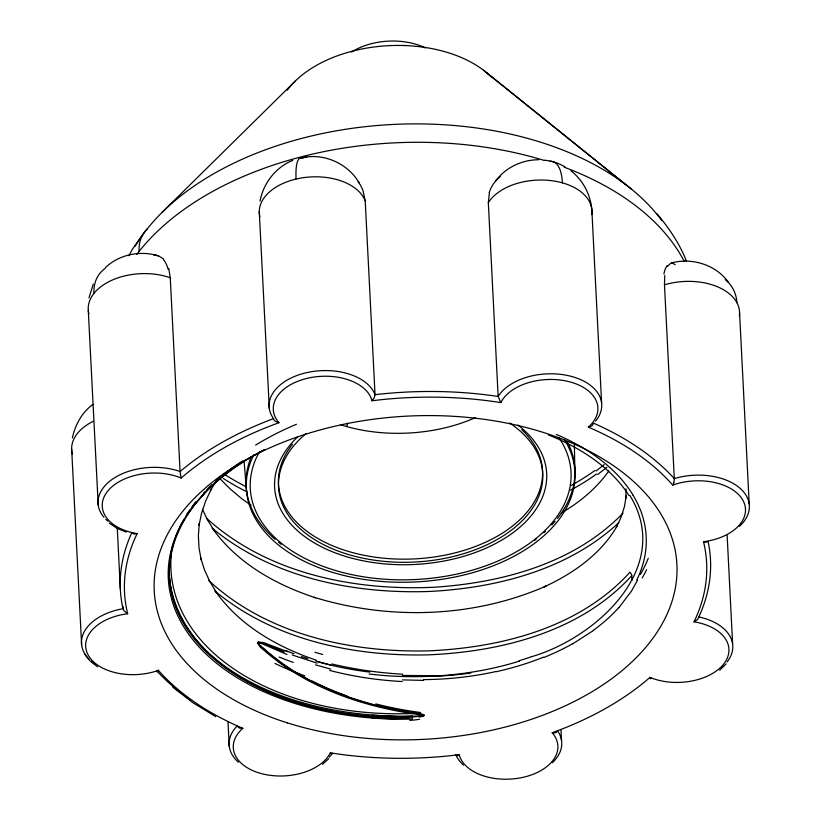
<?xml version="1.0" encoding="UTF-8"?>
<svg xmlns="http://www.w3.org/2000/svg" width="821" height="821" viewBox="0 0 821 821"><rect width="100%" height="100%" fill="white"/><g stroke="black" fill="none" stroke-linecap="round" stroke-linejoin="round"><path stroke-width="1.23" d="M626.013 488.782L625.879 498.173L626.187 495.925L624.463 506.506L621.169 517.004L616.314 527.339M664.764 275.445L664.476 284.825L674.298 478.592A53.714 33.22 -2.9 0 1 737.422 486.186A53.714 33.22 -2.9 0 1 739.393 526.353M258.317 642.186L258.8 643.951A26.785 22.29 -57.3 0 0 259.744 645.019L260.38 645.583C303.011 684.981 360.039 705.065 416.699 713.285L416.555 714.239C359.67 706.152 302.467 685.884 259.672 646.384L259.354 645.973M416.545 714.301L416.555 714.239A13.434 13.393 -3.8 0 0 417.489 714.373L418.146 714.403A13.967 13.967 0 0 1 418.854 714.455L421.768 714.742A11.658 11.586 6.8 0 1 423.431 715.05L423.903 715.368A6.055 5.983 2.3 0 1 422.23 715.809L400.012 716.754L372.108 715.255A4.033 0.647 -85.9 0 1 372.026 717.965L391.73 718.734L409.669 718.159M332.669 753.309L331.858 754.017L330.329 752.847A49.691 30.726 -2.9 0 1 260.606 773.382A49.691 30.726 -2.9 0 1 242.831 728.319L239.219 728.042L237.248 726.246M489.408 192.668L488.331 202.684L498.142 396.451L500.831 402.608A49.691 30.726 -2.9 0 1 570.554 382.063A49.691 30.726 -2.9 0 1 588.329 427.136A291.414 180.21 -2.9 0 1 672.738 485.078A49.691 30.726 -2.9 0 1 743.005 500.451A49.691 30.726 -2.9 0 1 703.484 541.716A291.414 180.21 -2.9 0 1 694.002 621.825A49.691 30.726 -2.9 0 1 723.65 664.086A49.691 30.726 -2.9 0 1 649.996 677.397A291.414 180.21 -2.9 0 1 552.174 732.732A49.691 30.726 -2.9 0 1 523.829 777.148A49.691 30.726 -2.9 0 1 459.185 754.684A291.414 180.21 -2.9 0 1 330.329 752.847M88.966 297.89L93.276 284.045M72.392 437.983C75.132 424.888 81.936 412.388 92.886 404.425M260.021 201.114C263.377 183.227 275.702 167.227 292.717 160.413M346.647 426.561L347.632 423.236M637.578 580.057L631.482 591.11L618.89 607.694M128.918 255.721L132.571 248.989L143.336 233.759M215.615 482.112L210.392 490.609L211.387 488.916L205.732 500.841L201.617 512.981L199.062 525.266L199.349 523.172L198.374 535.477L198.99 547.74L201.186 559.881L200.683 557.828L204.46 569.784L209.766 581.453L216.58 592.752M617.402 525.491C601.27 553.98 573.253 573.417 544.107 586.943L545.975 586.102C473.543 617.844 389.534 620.419 314.238 597.339L315.592 597.791C276.277 584.942 237.916 563.637 213.306 529.514M187.137 514.162L190.103 509.718M186.162 516.163L194.577 504.381L204.501 493.011M667.565 266.24L670.942 263.089A53.622 16.492 79.3 0 1 675.18 264.721M192.196 506.793L196.086 501.713M608.823 470.967C596.467 488.392 579.708 502.319 561.307 512.981M707.579 541.48L706.039 542.229L703.484 541.716M169.537 578.117A245.715 151.947 -2.9 0 0 412.306 716.045L412.409 719.073A246.895 152.685 -2.9 0 1 194.546 504.371L208.667 488.793A247.726 153.199 -2.9 0 1 265.204 449.426M208.626 580.416C266.938 634.5 350.095 652.582 427.638 650.889C500.441 647.851 579.257 628.055 629.871 572.319A4.033 2.915 40.7 0 1 631.729 575.665C580.642 631.862 501.159 651.823 427.72 654.871C352.845 656.574 273.578 639.816 214.845 590.956M203.423 493.216L204.727 491.82M623.026 513.156C574.505 563.288 502.534 582.684 434.771 587.21C354.415 591.007 267.502 573.735 206.451 518.164M206.204 490.301L209.54 486.925M264.701 449.631A245.756 151.977 -2.9 0 0 179.163 615.093A245.756 151.977 -2.9 0 0 392.335 717.4L408.848 717.308L421.419 716.22A13.095 12.941 -6 0 0 422.938 715.912L424.057 715.43L423.462 714.67A7.861 7.851 -18.5 0 0 421.471 714.075L421.04 714.013A12.767 12.664 -4.7 0 1 420.444 713.901L419.387 713.654A9.678 9.657 -25.1 0 0 418.074 713.449L417.858 713.449A7.574 7.543 -15.8 0 1 416.688 713.295M162.24 212.229L295.293 81.033M719.637 670.244L726.154 663.871M618.911 522.577C568.142 569.805 496.869 588.031 429.147 591.479C352.979 594.045 272.018 577.615 212.044 528.088M322.52 764.351L328.739 758.666M242.831 728.319A291.414 180.21 -2.9 0 1 158.422 670.367A49.691 30.726 -2.9 0 1 88.155 655.004A49.691 30.726 -2.9 0 1 127.676 613.728A291.414 180.21 -2.9 0 1 137.148 533.629A49.691 30.726 -2.9 0 1 107.51 491.369A49.691 30.726 -2.9 0 1 181.164 478.058A291.414 180.21 -2.9 0 1 278.976 422.712A49.691 30.726 -2.9 0 1 307.331 378.307A49.691 30.726 -2.9 0 1 371.975 400.761L374.171 397.908L375.033 394.696L365.222 200.929L363.056 190.862A54.781 43.236 -19.6 0 0 358.079 181.677M423.821 715.696L423.882 715.04M459.185 754.684L457.03 755.823L455.871 754.93M604.235 464.583L596.108 470.956M606.893 467.252L597.698 474.507M500.225 176.546L495.874 180.63C505.88 167.371 522.156 159.695 538.689 159.767M105.509 267.543C119.107 254.592 139.549 250.436 157.427 255.526M593.48 630.487L572.658 643.869M531.834 656.626C595.933 637.814 674.062 567.475 629.851 495.402M694.002 621.825L697.552 619.598L698.804 616.951A295.447 182.703 -2.9 0 0 708.123 541.634M137.158 533.629L134.1 534.04L132.202 532.85M671.722 262.833C692.175 257.537 715.655 264.68 728.217 282.014M419.244 717.041L421.994 716.497A5.162 5.131 -1.9 0 0 423.862 715.758M588.329 427.136L592.064 425.771L593.645 423.226A295.447 182.703 -2.9 0 1 674.298 478.592M300.291 157.899L306.777 157.088L302.036 157.837C323.946 152.665 347.817 163.564 359.198 182.837M434.268 675.683L402.382 675.457M423.636 680.393L402.475 679.901M419.51 714.527L420.044 714.588M420.239 714.311L421.245 714.434A11.299 11.268 -10.5 0 1 423.903 714.978L423.882 714.937M544.446 160.198C551.886 160.916 559.173 163.205 565.495 167.238M258.502 642.196L287.032 654.511M330.925 665.051L315.88 661.079M330.719 669.115L315.541 664.836M374.992 705.537L346.698 696.855M317.142 663.163L292.225 654.984M307.731 658.616L301.348 656.543M158.412 255.762L163.666 259.046M316.393 660.248C277.395 647.122 239.404 625.51 215.41 591.182M287.607 651.689L263.1 642.433L258.04 642.145A1.621 1.293 -65.9 0 0 257.845 642.627L257.794 642.843A1.314 1.047 -65.8 0 0 257.815 643.366L258.04 643.921M126.301 532.08L117.413 528.508L109.234 523.121M284.282 651.915L262.884 643.089L258.01 642.289L260 645.84M127.676 613.728L123.612 610.444L122.863 606.298M311.108 681.461L291.157 670.039L278.894 661.654M215.769 716.671L192.935 702.745L172.882 687.239M251.164 505.346L241.456 498.47L230.054 488.854L219.956 478.633M90.392 661.254L97.689 666.847M486.945 72.966L631.226 188.943M483.528 70.226L624.576 183.76M570.872 170.768C582.869 179.984 590.412 194.351 591.818 209.365L601.608 402.875M262.135 647.943L261.591 647.441A51.497 43.297 -47.9 0 1 259.939 645.891M657.293 214.076C669.136 228.31 679.778 243.929 686.489 261.273M84.491 653.844L89.571 660.495M214.466 531.084L207.446 519.847L202.418 509.287M168.736 268.354L170.265 277.765L180.076 471.531L181.164 478.058M649.996 677.397L650.601 678.864L650.766 677.777M244.124 461.474L246.187 487.007M739.567 312.657L749.204 504.012M727.149 535.456L732.609 643.91M631.729 575.665L631.965 580.324M561.01 730.259L561.523 740.491M259.262 211.592L269.319 408.632M228.002 721.998L229.233 746.248M192.33 506.557A245.715 151.947 -2.9 0 1 195.49 502.431L195.583 503.745M88.288 310.359L98.233 505.223M71.643 448.933L81.638 645.111M117.259 527.575L120.328 589.057M574.392 444.602L574.905 474.938M475.195 417.735A128.25 79.309 -2.9 0 1 340.889 424.826M521.745 429.681A132.181 81.741 -2.9 0 1 417.294 558.742A132.181 81.741 -2.9 0 1 292.502 444.171M567.26 441.524A164.611 101.794 -2.9 0 1 557.418 518.441M555.088 521.284A164.611 101.794 -2.9 0 1 551.774 524.999M545.401 531.3A164.611 101.794 -2.9 0 1 543.707 532.839M536.482 538.802A164.611 101.794 -2.9 0 1 534.574 540.239M281.305 544.344A164.611 101.794 -2.9 0 1 278.627 542.26M275.199 539.418A164.611 101.794 -2.9 0 1 251.205 456.835M646.599 569.712A246.351 160.957 -4.8 0 1 642.268 577.84M420.537 712.495A244.555 155.292 6.2 0 1 375.782 703.895M420.198 713.11A244.412 159.9 -4.6 0 1 171.343 554.072M347.242 696.064A233.482 157.006 5.3 0 1 312.196 681.04M279.263 661.408A223.066 156.78 3 0 1 262.504 647.748M294.062 653.773A255.577 119.815 4.3 0 1 286.17 650.776M369.85 672.101A227.048 130.19 -0.6 0 1 318.25 661.89M519.375 661.131A224.266 133.012 -1.2 0 1 369.111 674M531.772 656.564A219.648 133.361 -0.4 0 1 519.077 660.782M548.356 434.904A234.354 138.77 -3.7 0 1 629.019 495.617M648.262 558.331A244.35 159.715 -4.8 0 1 640.401 574.484M246.156 486.72A243.427 150.541 -2.9 0 1 225.262 474.795M189.908 699.605A295.447 182.703 -2.9 0 1 185.946 696.762M180.948 692.986A295.447 182.703 -2.9 0 1 157.345 671.414M131.524 533.301A295.447 182.703 -2.9 0 0 122.986 608.72A53.714 33.22 -2.9 0 0 88.986 659.14M674.339 478.52A3.807 1.037 -80 0 1 673.795 482.143M698.804 616.951A53.714 33.22 -2.9 0 1 727.088 661.942M723.116 666.18A53.714 33.22 -2.9 0 1 721.577 667.524M247.162 491.912A245.766 151.988 -2.9 0 1 223.302 478.438M371.975 400.761A291.414 180.21 -2.9 0 1 500.831 402.608M278.966 422.589A6.886 5.152 27.5 0 1 275.548 421.317A3.807 2.812 28 0 1 273.444 418.648M107.941 521.253A53.714 33.22 -2.9 0 1 105.817 519.313M103.928 517.271A53.714 33.22 -2.9 0 1 115.371 477.288A53.714 33.22 -2.9 0 1 180.076 471.531A295.447 182.703 -2.9 0 1 273.537 418.648A53.714 33.22 -2.9 0 1 305.905 372.816A53.714 33.22 -2.9 0 1 375.033 394.696A295.447 182.703 -2.9 0 1 498.142 396.451A53.714 33.22 -2.9 0 1 570.462 376.151A53.714 33.22 -2.9 0 1 595.574 421.081M95.092 664.107A53.714 33.22 -2.9 0 1 91.08 661.1M72.371 454.095A53.714 33.22 -2.9 0 1 93.101 421.368M332.207 753.432A53.714 33.22 -2.9 0 1 329.344 757.106M238.418 762.186A53.714 33.22 -2.9 0 1 237.197 725.897M557.808 731.193A53.714 33.22 -2.9 0 1 552.348 762.699M463.475 765.151A53.714 33.22 -2.9 0 1 455.799 754.427M664.476 284.825A53.714 33.22 -2.9 0 1 739.321 316.167M725.23 279.602A53.714 40.475 -28.5 0 1 736.858 302.61M488.331 202.684A53.714 33.22 -2.9 0 1 550.614 180.569A53.714 33.22 -2.9 0 1 591.736 214.589M550.101 161.316A53.714 20.145 -74.3 0 1 562.395 182.857M259.888 216.795A53.714 33.22 -2.9 0 1 302.775 177.757A53.714 33.22 -2.9 0 1 365.222 200.929M296.094 179.05A53.714 11.987 76.7 0 1 302.662 158.053M88.894 313.796A53.714 33.22 -2.9 0 1 112.179 280.105A53.714 33.22 -2.9 0 1 170.265 277.765M93.933 293.425A53.714 37.099 38.4 0 1 105.283 268.334M351.552 52.051A55.058 34.051 -2.9 0 1 425.432 47.916M287.227 90.259A115.977 71.714 -2.9 0 1 386.086 45.822A115.977 71.714 -2.9 0 1 491.481 77.133M153.64 254.992A53.622 25.451 -82.3 0 1 158.34 256.111M163.43 259.528A54.781 25.451 -70.8 0 1 168.089 269.206M158.391 670.08A6.886 1.878 -81 0 1 157.283 671.701A3.807 1.037 -80 0 1 156.606 671.209M489.234 192.596A54.781 40.752 27.6 0 1 496.017 180.733M673.908 482.42A6.886 1.765 -79.9 0 1 672.738 485.324M663.932 274.019A54.781 18.565 71.3 0 1 667.257 265.511M392.305 717.636A246.433 161.142 -4.6 0 1 168.972 569.507M559.009 437.85A160.577 99.3 -2.9 0 1 414.42 579.575A160.577 99.3 -2.9 0 1 259.58 451.571M517.794 425.011A136.204 84.235 -2.9 0 1 505.151 538.042A136.204 84.235 -2.9 0 1 322.951 547.545A136.204 84.235 -2.9 0 1 298.085 436.464M596.59 473.984A249.071 146.2 -0.4 0 1 570.574 490.147M594.989 470.433A247.049 144.948 -0.4 0 1 571.334 485.324M555.653 732.66A6.886 5.039 26.7 0 1 552.184 732.814M557.243 731.172A3.807 2.802 28 0 1 555.55 732.506M135.198 246.136A285.226 176.382 -2.9 0 1 393.567 124.423A285.226 176.382 -2.9 0 1 661.798 220.551M139.077 251.431A53.714 37.099 38.4 0 1 146.949 229.254M136.768 254.407A295.447 182.703 -2.9 0 1 544.292 160.464M564.273 167.248A295.447 182.703 -2.9 0 1 684.088 261.099M419.603 719.278A98.889 92.794 -8.9 0 1 409.782 720.376M195.511 502.431A4.033 2.781 38.4 0 1 194.577 504.381M169.403 575.849A245.715 151.947 -2.9 0 1 169.342 569.076M169.485 565.71A245.715 151.947 -2.9 0 1 175.376 537.786M176.197 535.579A245.715 151.947 -2.9 0 1 178.988 528.991M180.025 526.805A245.715 151.947 -2.9 0 1 184.037 519.241M186.603 514.972A245.715 151.947 -2.9 0 1 189.374 510.744M209.55 486.925A246.546 152.47 -2.9 0 1 212.157 484.441M215.749 481.168A246.546 152.47 -2.9 0 1 242.595 460.961M259.498 645.829A20.905 16.81 -65 0 1 258.256 643.756M293.282 662.424A251.842 127.542 0.5 0 1 279.13 657.026M322.684 654.45A237.177 118.676 1.2 0 1 314.884 652.254M402.649 674.205A237.413 128.415 -0.4 0 1 331.828 663.963M470.813 673.025A222.378 137.22 -0.2 0 1 434.319 676.299M556.248 434.412A238.152 143.788 -4.9 0 1 632.899 494.899M632.868 494.919A233.123 137.99 -3.5 0 1 636.829 579.954M618.726 607.643A230.516 137.302 -1.4 0 1 593.296 630.395M572.514 643.787A222.245 133.782 -0.8 0 1 543.871 657.477M543.533 657.169A224.195 135.475 -0.6 0 1 496.212 671.701M496.11 671.516A221.403 135.414 -0.3 0 1 423.626 679.624M402.228 681.543A229.336 135.681 0 0 1 329.734 670.429M304.817 675.857A236.705 143.583 -1.1 0 1 275.025 663.44M255.649 445.095A244.36 156.359 -6.2 0 1 296.453 424.252M564.479 439.656A164.508 101.732 -2.9 0 1 415.344 581.956A164.508 101.732 -2.9 0 1 253.751 454.865M509.677 423.02A132.273 81.802 -2.9 0 1 504.289 535.179A132.273 81.802 -2.9 0 1 323.495 544.61A132.273 81.802 -2.9 0 1 305.946 433.642M287.371 722.87A261.663 161.809 -2.9 0 0 677.017 567.752A261.663 161.809 -2.9 0 0 282.352 442.55A261.663 161.809 -2.9 0 0 287.371 722.87"/></g></svg>
